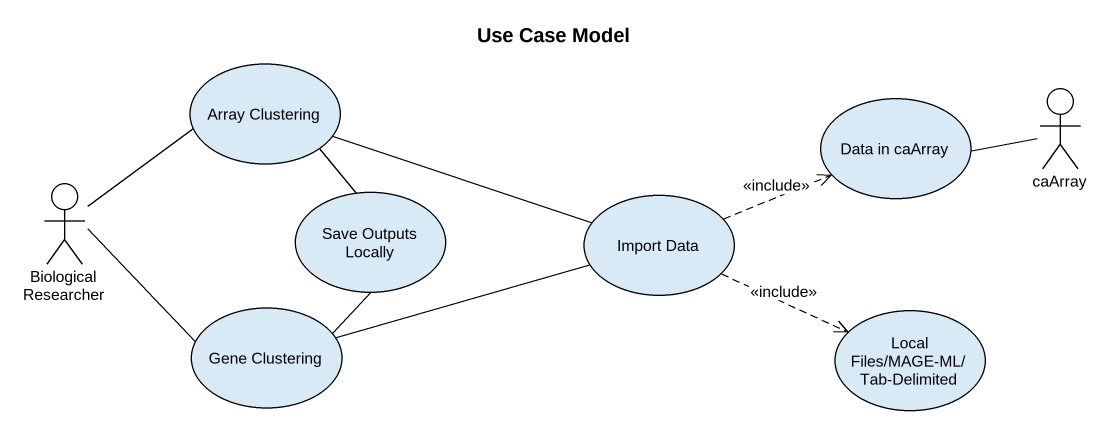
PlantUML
@startuml
title Use Case Model
usecase "Array Clustering" as Array_Clustering
usecase "Data in caArray" as Data_in_caArray
actor caArray
actor "Biological Researcher" as Biological_Researcher
usecase "Save Outputs Locally" as Save_Outputs_Locally
usecase "Import Data" as Import_Data
usecase "Gene Clustering" as Gene_Clustering
usecase "Local Files/MAGE-ML/Tab-Delimited" as Local_Files_MAGE_ML_Tab
Array_Clustering -- Save_Outputs_Locally
caArray -left- Data_in_caArray
Biological_Researcher -up- Array_Clustering
Biological_Researcher -right- Gene_Clustering
Import_Data -left- Array_Clustering
Import_Data .right.> Data_in_caArray : <<include>>
Import_Data -left- Gene_Clustering
Import_Data .right.> Local_Files_MAGE_ML_Tab : <<include>>
Gene_Clustering -up- Save_Outputs_Locally
@enduml
